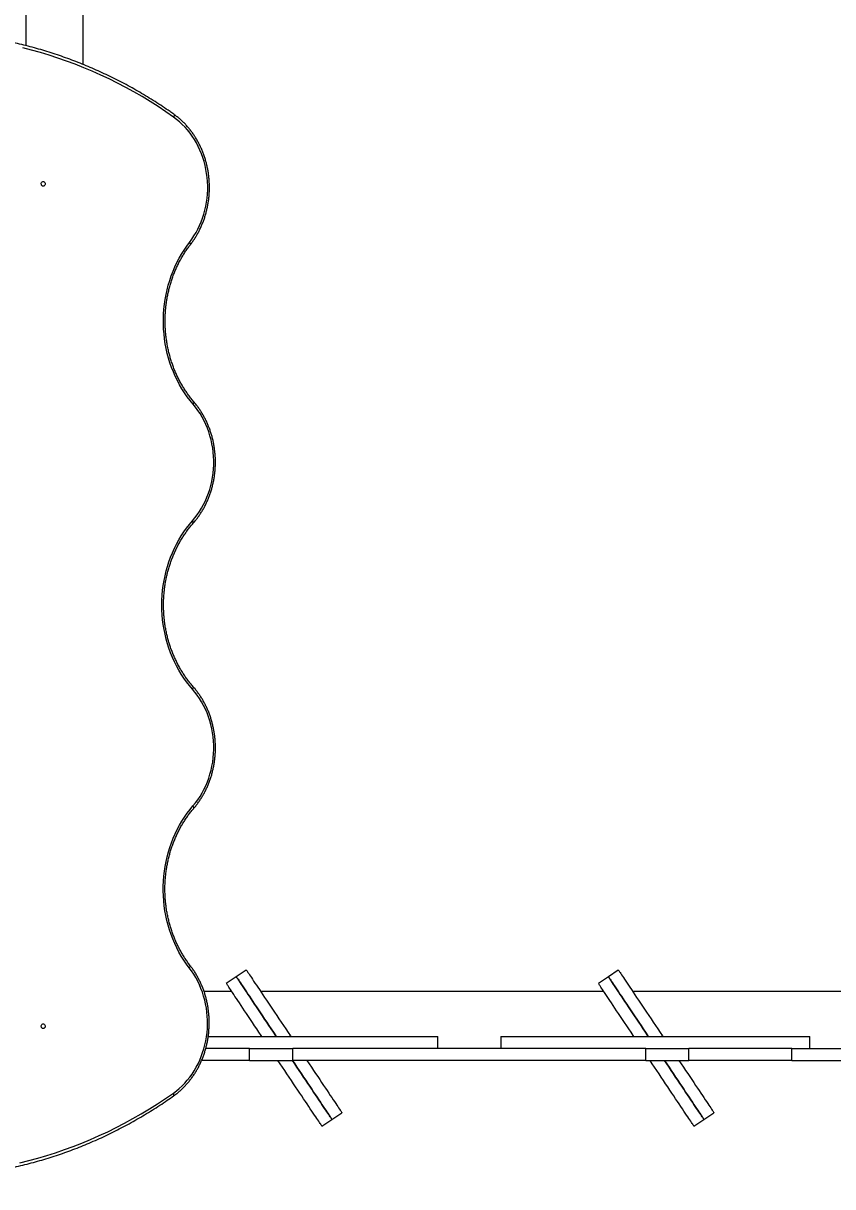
# Model space of a CAD drawing. Header units: millimetres. Extents: x -8939 to 8472, y -10604 to 8071.
# Drawn here: x 952 to 2366, y -668 to 1365 of the extents above; entities that cross this region are included whole.
import ezdxf

# ---------------------------------------------------------------- set-up
doc = ezdxf.new("R2010")
doc.units = ezdxf.units.MM
for name, color, linetype in [('DIKOM_ОБЪЕКТ', 7, 'Continuous'), ('DIKOM_РАЗМЕР_ЗОНА', 7, 'Continuous'), ('DIKOM_РАЗМЕР_ОБЪЕКТА', 7, 'Continuous')]:
    doc.layers.add(name, color=color, linetype=linetype)
doc.styles.add('style1', font='arial.ttf', dxfattribs={"width": 0.8})
doc.dimstyles.new('1-50', dxfattribs={"dimtxt": 300, "dimasz": 200, "dimexe": 100, "dimexo": 0, "dimgap": 100, "dimtad": 1, "dimdec": 0, "dimtxsty": 'style1', "dimcen": 0, "dimclrd": 7, "dimclre": 7, "dimadec": 1, "dimazin": 2, "dimtfac": 1, "dimtdec": 0, "dimtmove": 0, "dimatfit": 3, "dimfxl": 0, "dimlwd": 25, "dimlwe": 18, "dimarcsym": 0})

# ---------------------------------------------------------------- blocks, each defined once
blk = doc.blocks.new('*D10')
at = {"layer": 'Defpoints', "color": 0, "transparency": 16777216}
for p in [(-1552.4, 6070.9), (-5993.5, -5179.1), (3962.9, -5179.1)]:
    blk.add_point(p, dxfattribs=at)
at = {"layer": 'DIKOM_РАЗМЕР_ОБЪЕКТА', "color": 7, "lineweight": 18, "transparency": 16777216}
for p, q in [((-1552.4, 6070.9), (-6093.5, 6070.9)), ((3962.9, -5179.1), (-6093.5, -5179.1))]:
    blk.add_line(p, q, dxfattribs=at)
at = {"layer": 'DIKOM_РАЗМЕР_ОБЪЕКТА', "color": 7, "lineweight": 25, "transparency": 16777216}
blk.add_line((-5993.5, 5870.9), (-5993.5, -4979.1), dxfattribs=at)
at = {"layer": 'DIKOM_РАЗМЕР_ОБЪЕКТА', "color": 7, "transparency": 16777216}
for points in [[(-6026.9, 5870.9), (-5960.2, 5870.9), (-5993.5, 6070.9)], [(-6026.9, -4979.1), (-5960.2, -4979.1), (-5993.5, -5179.1)]]:
    blk.add_solid(points, dxfattribs=at)
at = {"layer": 'DIKOM_РАЗМЕР_ОБЪЕКТА', "color": 0, "transparency": 16777216, "insert": (-6246.7, 1864), "char_height": 300, "attachment_point": 5, "rotation": 90, "style": 'style1'}
blk.add_mtext('11250', dxfattribs=at)
blk = doc.blocks.new('*D11')
at = {"layer": 'Defpoints', "color": 0, "transparency": 16777216}
for p in [(-4909.4, 1993.3), (5472.2, -1149), (5472.2, -8455.4)]:
    blk.add_point(p, dxfattribs=at)
at = {"layer": 'DIKOM_РАЗМЕР_ОБЪЕКТА', "color": 7, "lineweight": 18, "transparency": 16777216}
for p, q in [((-4909.4, 1993.3), (-4909.4, -8555.4)), ((5472.2, -1149), (5472.2, -8555.4))]:
    blk.add_line(p, q, dxfattribs=at)
at = {"layer": 'DIKOM_РАЗМЕР_ОБЪЕКТА', "color": 7, "lineweight": 25, "transparency": 16777216}
blk.add_line((-4709.4, -8455.4), (5272.2, -8455.4), dxfattribs=at)
at = {"layer": 'DIKOM_РАЗМЕР_ОБЪЕКТА', "color": 7, "transparency": 16777216}
for points in [[(-4709.4, -8422), (-4709.4, -8488.7), (-4909.4, -8455.4)], [(5272.2, -8422), (5272.2, -8488.7), (5472.2, -8455.4)]]:
    blk.add_solid(points, dxfattribs=at)
at = {"layer": 'DIKOM_РАЗМЕР_ОБЪЕКТА', "color": 0, "transparency": 16777216, "insert": (1663.1, -8202.2), "char_height": 300, "attachment_point": 5, "style": 'style1'}
blk.add_mtext('10400', dxfattribs=at)
blk = doc.blocks.new('*D13')
at = {"layer": 'Defpoints', "color": 0, "transparency": 16777216}
for p in [(-7909.4, 1799), (8472.2, -1099.5), (-7909.4, -10503.8)]:
    blk.add_point(p, dxfattribs=at)
at = {"layer": 'DIKOM_РАЗМЕР_ЗОНА', "color": 7, "lineweight": 18, "transparency": 16777216}
for p, q in [((-7909.4, 1799), (-7909.4, -10603.8)), ((8472.2, -1099.5), (8472.2, -10603.8))]:
    blk.add_line(p, q, dxfattribs=at)
at = {"layer": 'DIKOM_РАЗМЕР_ЗОНА', "color": 7, "lineweight": 25, "transparency": 16777216}
blk.add_line((8272.2, -10503.8), (-7709.4, -10503.8), dxfattribs=at)
at = {"layer": 'DIKOM_РАЗМЕР_ЗОНА', "color": 7, "transparency": 16777216}
for points in [[(-7709.4, -10470.4), (-7709.4, -10537.1), (-7909.4, -10503.8)], [(8272.2, -10470.4), (8272.2, -10537.1), (8472.2, -10503.8)]]:
    blk.add_solid(points, dxfattribs=at)
at = {"layer": 'DIKOM_РАЗМЕР_ЗОНА', "color": 0, "transparency": 16777216, "insert": (1786.3, -10250.6), "char_height": 300, "attachment_point": 5, "style": 'style1'}
blk.add_mtext('16400', dxfattribs=at)

msp = doc.modelspace()

# ---------------------------------------------------------------- linework, layer by layer
at = {"layer": 'DIKOM_ОБЪЕКТ', "color": 7, "linetype": 'Continuous', "lineweight": 15}
for p, q in [((1055.7, 1440.6), (1055.7, 1293.7)), ((955.7, 1415.2), (955.7, 1326.5)), ((1323.7, -300.6), (1306.2, -312.3)), ((1341.1, -288.9), (1323.7, -300.6)), ((1973.7, -300.6), (1956.2, -312.3)), ((1991.1, -288.9), (1973.7, -300.6)), ((1267.2, -326), (1315.4, -326)), ((1366, -326), (1965.4, -326)), ((2016, -326), (2405.7, -326)), ((1274.6, -405), (1675.7, -405)), ((1418.2, -404), (1416.7, -405)), ((1418.2, -404), (1418.9, -405)), ((1675.7, -426), (1675.7, -405)), ((1785.7, -405), (1785.7, -426)), ((1785.7, -405), (2325.7, -405)), ((2068.2, -404), (2066.7, -405)), ((2068.2, -404), (2068.9, -405)), ((2325.7, -426), (2325.7, -405)), ((1346.9, -426), (1270.4, -426)), ((1346.9, -447), (1346.9, -426)), ((1346.9, -426), (1422.5, -426)), ((1422.5, -447), (1422.5, -426)), ((2038.9, -426), (1422.5, -426)), ((2038.9, -447), (2038.9, -426)), ((2038.9, -426), (2114.5, -426)), ((2114.5, -447), (2114.5, -426)), ((2294.1, -426), (2114.5, -426)), ((2294.1, -447), (2294.1, -426)), ((2294.1, -426), (2405.7, -426)), ((1346.9, -447), (1263, -447)), ((1346.9, -447), (1422.5, -447)), ((2038.9, -447), (1422.5, -447)), ((2038.9, -447), (2114.5, -447)), ((2294.1, -447), (2114.5, -447)), ((2294.1, -447), (2465.7, -447)), ((1490.7, -549.9), (1508.1, -538.2)), ((2140.7, -549.9), (2158.1, -538.2)), ((1473.2, -561.5), (1490.7, -549.9)), ((2123.2, -561.5), (2140.7, -549.9))]:
    msp.add_line(p, q, dxfattribs=at)
at = {"layer": 'DIKOM_ОБЪЕКТ', "color": 7, "linetype": 'Continuous', "lineweight": 15, "flags": 128}
for points in [[(1214.2, 1201.5), (1200.6, 1210.9), (1186.9, 1220), (1173, 1228.8), (1159, 1237.3), (1144.8, 1245.5), (1130.5, 1253.3), (1116.1, 1260.9), (1101.5, 1268.1), (1086.9, 1275), (1072.1, 1281.6), (1057.2, 1287.9), (1042.2, 1293.8), (1027.1, 1299.4), (1011.9, 1304.7), (996.7, 1309.6), (981.4, 1314.2), (965.9, 1318.4), (950.5, 1322.3)], [(1214.7, 1206.4), (1214.9, 1206.2), (1215.2, 1205.7), (1215.3, 1205.1), (1215.2, 1204.3), (1215, 1203.4), (1214.7, 1202.5), (1214.2, 1201.5)], [(1241.9, 982.6), (1245.9, 988.1), (1249.7, 993.8), (1253.3, 999.7), (1256.6, 1005.8), (1259.6, 1012.1), (1262.4, 1018.6), (1264.8, 1025.2), (1267, 1032), (1268.9, 1038.8), (1270.4, 1045.8), (1271.7, 1052.9), (1272.7, 1060), (1273.3, 1067.1), (1273.7, 1074.3), (1273.7, 1081.5), (1273.4, 1088.7), (1272.8, 1095.9), (1271.9, 1103), (1270.7, 1110.1), (1269.2, 1117.1), (1267.4, 1124), (1265.3, 1130.8), (1262.9, 1137.4), (1260.2, 1143.9), (1257.2, 1150.3), (1254, 1156.4), (1250.5, 1162.4), (1246.8, 1168.2), (1242.8, 1173.7), (1238.5, 1179), (1234.1, 1184), (1229.4, 1188.8), (1224.5, 1193.3), (1219.5, 1197.5), (1214.2, 1201.5)], [(986.3, 1081), (985.3, 1081.1), (984.4, 1081.7), (983.6, 1082.5), (983.1, 1083.5), (982.8, 1084.7), (982.9, 1085.8), (983.3, 1087), (983.9, 1087.9), (984.8, 1088.6), (985.8, 1088.9), (986.8, 1088.9), (987.8, 1088.6), (988.7, 1087.9), (989.3, 1087), (989.7, 1085.8), (989.8, 1084.7), (989.5, 1083.5), (989, 1082.5), (988.3, 1081.7), (987.3, 1081.1), (986.3, 1081)], [(1248.1, 700), (1242.9, 706.3), (1238, 712.8), (1233.3, 719.5), (1228.8, 726.5), (1224.6, 733.7), (1220.7, 741), (1217.1, 748.6), (1213.7, 756.3), (1210.6, 764.2), (1207.8, 772.2), (1205.3, 780.4), (1203.1, 788.7), (1201.2, 797), (1199.6, 805.5), (1198.3, 814), (1197.4, 822.6), (1196.7, 831.2), (1196.4, 839.9), (1196.3, 848.5), (1196.6, 857.2), (1197.2, 865.8), (1198.1, 874.4), (1199.4, 882.9), (1200.9, 891.4), (1202.7, 899.8), (1204.9, 908.1), (1207.3, 916.2), (1210, 924.3), (1213.1, 932.2), (1216.4, 940), (1220, 947.6), (1223.8, 955), (1228, 962.2), (1232.4, 969.2), (1237, 976), (1241.9, 982.6)], [(1243.6, 978.9), (1243.8, 979.2), (1243.7, 979.7), (1243.5, 980.3), (1243.1, 981), (1242.6, 981.8), (1241.9, 982.6)], [(1246.9, 495.9), (1251.3, 501.1), (1255.5, 506.6), (1259.4, 512.4), (1263.1, 518.4), (1266.5, 524.5), (1269.6, 530.9), (1272.4, 537.5), (1275, 544.2), (1277.2, 551), (1279.2, 558), (1280.8, 565), (1282.1, 572.2), (1283.1, 579.4), (1283.8, 586.7), (1284.2, 594), (1284.2, 601.3), (1283.9, 608.6), (1283.3, 615.9), (1282.4, 623.2), (1281.2, 630.3), (1279.6, 637.4), (1277.7, 644.4), (1275.6, 651.3), (1273.1, 658), (1270.3, 664.6), (1267.3, 671), (1264, 677.3), (1260.4, 683.3), (1256.5, 689.1), (1252.4, 694.7), (1248.1, 700)], [(1249.6, 703.9), (1249.6, 703.9), (1249.8, 703.5), (1249.8, 703), (1249.6, 702.3), (1249.2, 701.6), (1248.7, 700.8), (1248.1, 700)], [(1246.9, 202), (1241.7, 208.2), (1236.8, 214.6), (1232, 221.2), (1227.5, 228.1), (1223.3, 235.2), (1219.3, 242.4), (1215.6, 249.9), (1212.1, 257.5), (1208.9, 265.3), (1206.1, 273.3), (1203.5, 281.3), (1201.2, 289.5), (1199.2, 297.8), (1197.5, 306.2), (1196.1, 314.7), (1195, 323.2), (1194.2, 331.7), (1193.7, 340.3), (1193.6, 348.9), (1193.7, 357.6), (1194.2, 366.1), (1195, 374.7), (1196.1, 383.2), (1197.5, 391.7), (1199.2, 400.1), (1201.2, 408.4), (1203.5, 416.5), (1206.1, 424.6), (1208.9, 432.6), (1212.1, 440.4), (1215.5, 448), (1219.3, 455.4), (1223.3, 462.7), (1227.5, 469.8), (1232, 476.7), (1236.7, 483.3), (1241.7, 489.7), (1246.9, 495.9)], [(1248.4, 491.9), (1248.4, 491.9), (1248.6, 492.3), (1248.6, 492.8), (1248.4, 493.5), (1248.1, 494.2), (1247.6, 495), (1246.9, 495.9)], [(1248.4, 206), (1248.5, 206), (1248.6, 205.6), (1248.6, 205), (1248.5, 204.4), (1248.1, 203.7), (1247.6, 202.9), (1246.9, 202)], [(1248, -2.2), (1252.3, 3.1), (1256.4, 8.6), (1260.3, 14.5), (1263.9, 20.5), (1267.2, 26.7), (1270.3, 33.1), (1273.1, 39.7), (1275.5, 46.5), (1277.7, 53.3), (1279.6, 60.3), (1281.2, 67.4), (1282.4, 74.6), (1283.3, 81.9), (1283.9, 89.2), (1284.2, 96.5), (1284.2, 103.8), (1283.8, 111.1), (1283.2, 118.4), (1282.2, 125.6), (1280.8, 132.8), (1279.2, 139.9), (1277.3, 146.8), (1275, 153.7), (1272.5, 160.4), (1269.6, 166.9), (1266.5, 173.3), (1263.1, 179.5), (1259.5, 185.5), (1255.5, 191.2), (1251.4, 196.8), (1246.9, 202)], [(1241.6, -285), (1236.7, -278.4), (1232, -271.6), (1227.6, -264.6), (1223.5, -257.4), (1219.6, -249.9), (1216.1, -242.3), (1212.7, -234.6), (1209.7, -226.6), (1207, -218.6), (1204.5, -210.4), (1202.4, -202.1), (1200.6, -193.7), (1199, -185.2), (1197.8, -176.7), (1196.9, -168.1), (1196.3, -159.4), (1196.1, -150.8), (1196.1, -142.1), (1196.5, -133.5), (1197.1, -124.9), (1198.1, -116.3), (1199.4, -107.8), (1201, -99.3), (1202.9, -90.9), (1205.1, -82.6), (1207.6, -74.5), (1210.4, -66.5), (1213.5, -58.6), (1216.9, -50.8), (1220.6, -43.3), (1224.5, -35.9), (1228.7, -28.7), (1233.1, -21.8), (1237.8, -15), (1242.8, -8.5), (1248, -2.2)], [(1249.5, -6.2), (1249.5, -6.2), (1249.7, -5.8), (1249.7, -5.2), (1249.5, -4.6), (1249.1, -3.9), (1248.6, -3.1), (1248, -2.2)], [(1243.3, -281.3), (1243.4, -281.6), (1243.4, -282.1), (1243.2, -282.7), (1242.8, -283.4), (1242.2, -284.2), (1241.6, -285)], [(1213.8, -503.9), (1219, -499.9), (1224.1, -495.7), (1229, -491.2), (1233.6, -486.4), (1238.1, -481.4), (1242.3, -476.1), (1246.3, -470.6), (1250.1, -464.8), (1253.6, -458.9), (1256.8, -452.7), (1259.8, -446.4), (1262.5, -439.9), (1264.9, -433.2), (1267, -426.4), (1268.8, -419.5), (1270.3, -412.5), (1271.6, -405.5), (1272.5, -398.3), (1273.1, -391.2), (1273.3, -384), (1273.3, -376.8), (1273, -369.6), (1272.3, -362.4), (1271.4, -355.3), (1270.1, -348.2), (1268.5, -341.3), (1266.6, -334.4), (1264.5, -327.6), (1262, -321), (1259.3, -314.5), (1256.2, -308.2), (1253, -302.1), (1249.4, -296.2), (1245.6, -290.5), (1241.6, -285)], [(1323.7, -300.6), (1323.7, -300.7), (1323.9, -301), (1324.3, -301.6), (1324.9, -302.4), (1325.7, -303.6), (1326.7, -305.1), (1327.9, -306.9), (1329.3, -308.9), (1330.8, -311.3), (1332.6, -313.9), (1334.5, -316.7), (1336.6, -319.9), (1338.9, -323.3), (1341.3, -326.9), (1343.9, -330.8), (1346.6, -334.8), (1349.5, -339.2), (1352.5, -343.7), (1355.7, -348.4), (1359, -353.3), (1362.4, -358.3), (1365.9, -363.6), (1369.5, -369), (1373.2, -374.5), (1376.9, -380.1), (1380.8, -385.8), (1384.7, -391.7), (1388.7, -397.6), (1392.7, -403.6), (1393.6, -405)], [(1393.6, -405), (1392.7, -403.6), (1388.7, -397.6), (1384.7, -391.7), (1380.8, -385.8), (1376.9, -380.1), (1373.2, -374.5), (1369.5, -369), (1365.9, -363.6), (1362.4, -358.3), (1359, -353.3), (1355.7, -348.4), (1352.5, -343.7), (1349.5, -339.2), (1346.6, -334.8), (1343.9, -330.8), (1341.3, -326.9), (1338.9, -323.3), (1336.6, -319.9), (1334.5, -316.7), (1332.6, -313.9), (1330.8, -311.3), (1329.3, -308.9), (1327.9, -306.9), (1326.7, -305.1), (1325.7, -303.6), (1324.9, -302.4), (1324.3, -301.6), (1323.9, -301), (1323.7, -300.7), (1323.7, -300.6)], [(1341.1, -288.9), (1341.2, -289), (1341.4, -289.3), (1341.8, -289.9), (1342.4, -290.8), (1343.2, -291.9), (1344.1, -293.4), (1345.3, -295.2), (1346.7, -297.2), (1348.3, -299.6), (1350, -302.2), (1351.9, -305.1), (1354, -308.2), (1356.3, -311.6), (1358.7, -315.2), (1361.3, -319.1), (1364.1, -323.2), (1367, -327.5), (1370, -332), (1373.1, -336.7), (1376.4, -341.6), (1379.8, -346.7), (1383.3, -351.9), (1386.9, -357.3), (1390.6, -362.8), (1394.4, -368.4), (1398.2, -374.2), (1402.1, -380), (1406.1, -385.9), (1410.1, -391.9), (1414.2, -397.9), (1418.2, -404)], [(2043.6, -405), (2042.7, -403.6), (2038.7, -397.6), (2034.7, -391.7), (2030.8, -385.8), (2026.9, -380.1), (2023.2, -374.5), (2019.5, -369), (2015.9, -363.6), (2012.4, -358.3), (2009, -353.3), (2005.7, -348.4), (2002.5, -343.7), (1999.5, -339.2), (1996.6, -334.8), (1993.9, -330.8), (1991.3, -326.9), (1988.9, -323.3), (1986.6, -319.9), (1984.5, -316.7), (1982.6, -313.9), (1980.8, -311.3), (1979.3, -308.9), (1977.9, -306.9), (1976.7, -305.1), (1975.7, -303.6), (1974.9, -302.4), (1974.3, -301.6), (1973.9, -301), (1973.7, -300.7), (1973.7, -300.6)], [(1973.7, -300.6), (1973.7, -300.7), (1973.9, -301), (1974.3, -301.6), (1974.9, -302.4), (1975.7, -303.6), (1976.7, -305.1), (1977.9, -306.9), (1979.3, -308.9), (1980.8, -311.3), (1982.6, -313.9), (1984.5, -316.7), (1986.6, -319.9), (1988.9, -323.3), (1991.3, -326.9), (1993.9, -330.8), (1996.6, -334.8), (1999.5, -339.2), (2002.5, -343.7), (2005.7, -348.4), (2009, -353.3), (2012.4, -358.3), (2015.9, -363.6), (2019.5, -369), (2023.2, -374.5), (2026.9, -380.1), (2030.8, -385.8), (2034.7, -391.7), (2038.7, -397.6), (2042.7, -403.6), (2043.6, -405)], [(1991.1, -288.9), (1991.2, -289), (1991.4, -289.3), (1991.8, -289.9), (1992.4, -290.8), (1993.2, -291.9), (1994.1, -293.4), (1995.3, -295.2), (1996.7, -297.2), (1998.3, -299.6), (2000, -302.2), (2001.9, -305.1), (2004, -308.2), (2006.3, -311.6), (2008.7, -315.2), (2011.3, -319.1), (2014.1, -323.2), (2017, -327.5), (2020, -332), (2023.1, -336.7), (2026.4, -341.6), (2029.8, -346.7), (2033.3, -351.9), (2036.9, -357.3), (2040.6, -362.8), (2044.4, -368.4), (2048.2, -374.2), (2052.1, -380), (2056.1, -385.9), (2060.1, -391.9), (2064.2, -397.9), (2068.2, -404)], [(1368.4, -405), (1367.2, -403.4), (1363.3, -397.5), (1359.5, -391.8), (1355.7, -386.2), (1352, -380.6), (1348.4, -375.3), (1344.9, -370), (1341.5, -365), (1338.2, -360.1), (1335.1, -355.4), (1332.1, -350.8), (1329.2, -346.5), (1326.4, -342.4), (1323.8, -338.6), (1321.4, -335), (1319.1, -331.6), (1317, -328.4), (1315.1, -325.6), (1313.4, -323), (1311.8, -320.6), (1310.4, -318.6), (1309.3, -316.8), (1308.3, -315.3), (1307.5, -314.1), (1306.9, -313.2), (1306.5, -312.6), (1306.3, -312.3), (1306.2, -312.3)], [(2018.4, -405), (2017.2, -403.4), (2013.3, -397.5), (2009.5, -391.8), (2005.7, -386.2), (2002, -380.6), (1998.4, -375.3), (1994.9, -370), (1991.5, -365), (1988.2, -360.1), (1985.1, -355.4), (1982.1, -350.8), (1979.2, -346.5), (1976.4, -342.4), (1973.8, -338.6), (1971.4, -335), (1969.1, -331.6), (1967, -328.4), (1965.1, -325.6), (1963.4, -323), (1961.8, -320.6), (1960.4, -318.6), (1959.3, -316.8), (1958.3, -315.3), (1957.5, -314.1), (1956.9, -313.2), (1956.5, -312.6), (1956.3, -312.3), (1956.2, -312.3)], [(986.3, -391), (985.3, -390.9), (984.4, -390.3), (983.6, -389.5), (983.1, -388.5), (982.8, -387.3), (982.9, -386.2), (983.3, -385), (983.9, -384.1), (984.8, -383.4), (985.8, -383.1), (986.8, -383.1), (987.8, -383.4), (988.7, -384.1), (989.3, -385), (989.7, -386.2), (989.8, -387.3), (989.5, -388.5), (989, -389.5), (988.3, -390.3), (987.3, -390.9), (986.3, -391)], [(1473.2, -561.5), (1473.2, -561.5), (1473, -561.2), (1472.6, -560.6), (1472, -559.7), (1471.2, -558.5), (1470.2, -557), (1469, -555.3), (1467.6, -553.2), (1466.1, -550.9), (1464.3, -548.3), (1462.4, -545.4), (1460.3, -542.3), (1458.1, -538.9), (1455.6, -535.3), (1453, -531.4), (1450.3, -527.3), (1447.4, -523), (1444.4, -518.5), (1441.2, -513.8), (1437.9, -508.9), (1434.5, -503.8), (1431, -498.6), (1427.4, -493.2), (1423.7, -487.7), (1420, -482.1), (1416.1, -476.3), (1412.2, -470.5), (1408.3, -464.6), (1404.2, -458.6), (1400.2, -452.6), (1396.5, -447)], [(1421.8, -447), (1425.7, -452.9), (1429.7, -458.8), (1433.6, -464.6), (1437.4, -470.4), (1441.2, -476), (1444.9, -481.5), (1448.5, -486.9), (1452, -492.1), (1455.4, -497.2), (1458.7, -502.1), (1461.8, -506.8), (1464.8, -511.3), (1467.7, -515.6), (1470.5, -519.7), (1473.1, -523.6), (1475.5, -527.2), (1477.8, -530.6), (1479.9, -533.7), (1481.8, -536.6), (1483.5, -539.2), (1485.1, -541.5), (1486.5, -543.6), (1487.7, -545.4), (1488.6, -546.8), (1489.4, -548), (1490, -548.9), (1490.4, -549.5), (1490.6, -549.8), (1490.7, -549.9)], [(1490.7, -549.9), (1490.6, -549.8), (1490.4, -549.5), (1490, -548.9), (1489.4, -548), (1488.6, -546.8), (1487.7, -545.4), (1486.5, -543.6), (1485.1, -541.5), (1483.5, -539.2), (1481.8, -536.6), (1479.9, -533.7), (1477.8, -530.6), (1475.5, -527.2), (1473.1, -523.6), (1470.5, -519.7), (1467.7, -515.6), (1464.8, -511.3), (1461.8, -506.8), (1458.7, -502.1), (1455.4, -497.2), (1452, -492.1), (1448.5, -486.9), (1444.9, -481.5), (1441.2, -476), (1437.4, -470.4), (1433.6, -464.6), (1429.7, -458.8), (1425.7, -452.9), (1421.8, -447)], [(1447.1, -447), (1447.1, -447.1), (1451, -452.9), (1454.9, -458.7), (1458.6, -464.3), (1462.3, -469.8), (1465.9, -475.2), (1469.4, -480.4), (1472.8, -485.5), (1476.1, -490.4), (1479.3, -495.1), (1482.3, -499.6), (1485.2, -503.9), (1487.9, -508), (1490.5, -511.9), (1492.9, -515.5), (1495.2, -518.9), (1497.3, -522), (1499.2, -524.9), (1501, -527.5), (1502.5, -529.9), (1503.9, -531.9), (1505.1, -533.7), (1506.1, -535.2), (1506.9, -536.3), (1507.5, -537.2), (1507.9, -537.8), (1508.1, -538.1), (1508.1, -538.2)], [(2123.2, -561.5), (2123.2, -561.5), (2123, -561.2), (2122.6, -560.6), (2122, -559.7), (2121.2, -558.5), (2120.2, -557), (2119, -555.3), (2117.6, -553.2), (2116.1, -550.9), (2114.3, -548.3), (2112.4, -545.4), (2110.3, -542.3), (2108.1, -538.9), (2105.6, -535.3), (2103, -531.4), (2100.3, -527.3), (2097.4, -523), (2094.4, -518.5), (2091.2, -513.8), (2087.9, -508.9), (2084.5, -503.8), (2081, -498.6), (2077.4, -493.2), (2073.7, -487.7), (2070, -482.1), (2066.1, -476.3), (2062.2, -470.5), (2058.3, -464.6), (2054.2, -458.6), (2050.2, -452.6), (2046.5, -447)], [(2140.7, -549.9), (2140.6, -549.8), (2140.4, -549.5), (2140, -548.9), (2139.4, -548), (2138.6, -546.8), (2137.7, -545.4), (2136.5, -543.6), (2135.1, -541.5), (2133.5, -539.2), (2131.8, -536.6), (2129.9, -533.7), (2127.8, -530.6), (2125.5, -527.2), (2123.1, -523.6), (2120.5, -519.7), (2117.7, -515.6), (2114.8, -511.3), (2111.8, -506.8), (2108.7, -502.1), (2105.4, -497.2), (2102, -492.1), (2098.5, -486.9), (2094.9, -481.5), (2091.2, -476), (2087.4, -470.4), (2083.6, -464.6), (2079.7, -458.8), (2075.7, -452.9), (2071.8, -447)], [(2071.8, -447), (2075.7, -452.9), (2079.7, -458.8), (2083.6, -464.6), (2087.4, -470.4), (2091.2, -476), (2094.9, -481.5), (2098.5, -486.9), (2102, -492.1), (2105.4, -497.2), (2108.7, -502.1), (2111.8, -506.8), (2114.8, -511.3), (2117.7, -515.6), (2120.5, -519.7), (2123.1, -523.6), (2125.5, -527.2), (2127.8, -530.6), (2129.9, -533.7), (2131.8, -536.6), (2133.5, -539.2), (2135.1, -541.5), (2136.5, -543.6), (2137.7, -545.4), (2138.6, -546.8), (2139.4, -548), (2140, -548.9), (2140.4, -549.5), (2140.6, -549.8), (2140.7, -549.9)], [(2097.1, -447), (2097.1, -447.1), (2101, -452.9), (2104.9, -458.7), (2108.6, -464.3), (2112.3, -469.8), (2115.9, -475.2), (2119.4, -480.4), (2122.8, -485.5), (2126.1, -490.4), (2129.3, -495.1), (2132.3, -499.6), (2135.2, -503.9), (2137.9, -508), (2140.5, -511.9), (2142.9, -515.5), (2145.2, -518.9), (2147.3, -522), (2149.2, -524.9), (2151, -527.5), (2152.5, -529.9), (2153.9, -531.9), (2155.1, -533.7), (2156.1, -535.2), (2156.9, -536.3), (2157.5, -537.2), (2157.9, -537.8), (2158.1, -538.1), (2158.1, -538.2)], [(945.4, -625.6), (961.1, -621.7), (976.8, -617.5), (992.4, -613), (1008, -608.1), (1023.4, -602.8), (1038.8, -597.2), (1054, -591.3), (1069.2, -585), (1084.2, -578.3), (1099.1, -571.4), (1113.9, -564.1), (1128.6, -556.4), (1143.2, -548.5), (1157.6, -540.2), (1171.9, -531.6), (1186, -522.7), (1200, -513.4), (1213.8, -503.9)], [(1214.3, -508.8), (1214.4, -508.6), (1214.7, -508.1), (1214.8, -507.5), (1214.8, -506.7), (1214.6, -505.8), (1214.3, -504.9), (1213.8, -503.9)]]:
    msp.add_lwpolyline(points, dxfattribs=at)
at = {"layer": 'DIKOM_ОБЪЕКТ', "color": 7, "linetype": 'Continuous', "lineweight": 15}
for points, knots in [([(1214.7, 1206.4), (1212.4, 1207.9), (1205.9, 1212.6), (1194.9, 1220), (1181.7, 1228.6), (1168.4, 1236.9), (1155, 1244.9), (1141.5, 1252.6), (1127.8, 1260.1), (1114, 1267.2), (1100.1, 1274.1), (1086.1, 1280.7), (1072, 1286.9), (1057.8, 1292.9), (1043.6, 1298.6), (1029.2, 1304), (1014.7, 1309.1), (1000.2, 1313.9), (985.6, 1318.4), (970.9, 1322.5), (956.2, 1326.4), (941.4, 1330), (926.6, 1333.2), (911.7, 1336.1), (896.7, 1338.8), (881.8, 1341.1), (869.7, 1342.7), (862.5, 1343.5), (860.4, 1343.7)], [0, 0, 0, 0, 0.021171, 0.061267, 0.101362, 0.141457, 0.18155, 0.221642, 0.261732, 0.301822, 0.34191, 0.381997, 0.422083, 0.462167, 0.502251, 0.542333, 0.582414, 0.622494, 0.662573, 0.702651, 0.742728, 0.782804, 0.82288, 0.862954, 0.903028, 0.943101, 0.983173, 1, 1, 1, 1]), ([(1243.6, 978.9), (1244.3, 979.8), (1246.4, 982.5), (1249.5, 987), (1253.1, 992.6), (1256.4, 998.3), (1259.5, 1004.2), (1262.4, 1010.3), (1265, 1016.5), (1267.4, 1022.8), (1269.5, 1029.3), (1271.3, 1035.8), (1272.9, 1042.5), (1274.2, 1049.2), (1275.3, 1056), (1276.1, 1062.8), (1276.6, 1069.7), (1276.8, 1076.6), (1276.7, 1083.5), (1276.4, 1090.4), (1275.8, 1097.2), (1274.9, 1104.1), (1273.8, 1110.8), (1272.3, 1117.5), (1270.6, 1124.2), (1268.7, 1130.7), (1266.5, 1137.1), (1264, 1143.4), (1261.3, 1149.6), (1258.3, 1155.6), (1255.1, 1161.4), (1251.7, 1167.1), (1248.1, 1172.6), (1244.2, 1177.8), (1240.1, 1182.9), (1235.8, 1187.8), (1231.4, 1192.4), (1226.7, 1196.8), (1221.9, 1200.9), (1217.9, 1204.1), (1215.4, 1205.8), (1214.7, 1206.4)], [0, 0, 0, 0, 0.014084, 0.04039, 0.066701, 0.093019, 0.119343, 0.145672, 0.172005, 0.198343, 0.224683, 0.251026, 0.277372, 0.30372, 0.33007, 0.356421, 0.382773, 0.409127, 0.43548, 0.461835, 0.48819, 0.514545, 0.5409, 0.567255, 0.593609, 0.619962, 0.646314, 0.672664, 0.699013, 0.725358, 0.7517, 0.778038, 0.804371, 0.830699, 0.85702, 0.883334, 0.90964, 0.935937, 0.962224, 0.9885, 1, 1, 1, 1]), ([(1249.6, 703.9), (1248.8, 704.9), (1246.3, 707.7), (1242.5, 712.7), (1238, 718.7), (1233.8, 725), (1229.8, 731.4), (1226, 738), (1222.5, 744.8), (1219.2, 751.8), (1216.1, 758.9), (1213.3, 766.1), (1210.7, 773.5), (1208.4, 780.9), (1206.3, 788.5), (1204.5, 796.2), (1203, 803.9), (1201.7, 811.7), (1200.7, 819.5), (1199.9, 827.4), (1199.5, 835.4), (1199.3, 843.3), (1199.4, 851.2), (1199.7, 859.2), (1200.3, 867.1), (1201.2, 875), (1202.4, 882.8), (1203.8, 890.5), (1205.5, 898.2), (1207.4, 905.8), (1209.6, 913.4), (1212.1, 920.8), (1214.8, 928.1), (1217.8, 935.2), (1221, 942.2), (1224.4, 949.1), (1228.1, 955.8), (1232, 962.3), (1236.1, 968.6), (1240, 974.2), (1242.6, 977.5), (1243.6, 978.9)], [0, 0, 0, 0, 0.013611, 0.039808, 0.066003, 0.092193, 0.118378, 0.14456, 0.170737, 0.196913, 0.223085, 0.249255, 0.275423, 0.301589, 0.327754, 0.353917, 0.380079, 0.40624, 0.4324, 0.45856, 0.484719, 0.510878, 0.537036, 0.563194, 0.589352, 0.615509, 0.641667, 0.667825, 0.693983, 0.720141, 0.746301, 0.77246, 0.798621, 0.824783, 0.850947, 0.877112, 0.90328, 0.92945, 0.955623, 0.9818, 1, 1, 1, 1]), ([(1248.4, 491.9), (1249.2, 492.8), (1251.4, 495.3), (1254.8, 499.6), (1258.6, 504.9), (1262.3, 510.3), (1265.7, 516), (1268.9, 521.9), (1271.8, 527.9), (1274.6, 534), (1277, 540.3), (1279.2, 546.7), (1281.2, 553.3), (1282.8, 559.9), (1284.3, 566.6), (1285.4, 573.3), (1286.3, 580.2), (1286.9, 587), (1287.2, 593.9), (1287.3, 600.8), (1287, 607.7), (1286.5, 614.6), (1285.7, 621.4), (1284.7, 628.2), (1283.4, 634.9), (1281.8, 641.6), (1279.9, 648.2), (1277.8, 654.6), (1275.4, 661), (1272.8, 667.2), (1269.9, 673.2), (1266.8, 679.1), (1263.5, 684.9), (1259.9, 690.4), (1256.1, 695.8), (1252.7, 700.3), (1250.4, 702.9), (1249.6, 703.9)], [0, 0, 0, 0, 0.015669, 0.044914, 0.074166, 0.103426, 0.132693, 0.161969, 0.191249, 0.220535, 0.249825, 0.279119, 0.308417, 0.337717, 0.367021, 0.396325, 0.425632, 0.45494, 0.48425, 0.513559, 0.542871, 0.572183, 0.601494, 0.630806, 0.660117, 0.689428, 0.718739, 0.748047, 0.777355, 0.806659, 0.835961, 0.86526, 0.894555, 0.923845, 0.953128, 0.982405, 1, 1, 1, 1]), ([(1248.4, 206), (1247.6, 207), (1245.1, 209.8), (1241.2, 214.6), (1236.7, 220.6), (1232.4, 226.8), (1228.4, 233.2), (1224.5, 239.8), (1220.9, 246.5), (1217.5, 253.4), (1214.3, 260.5), (1211.4, 267.6), (1208.8, 275), (1206.4, 282.4), (1204.2, 289.9), (1202.3, 297.6), (1200.7, 305.3), (1199.3, 313.1), (1198.2, 320.9), (1197.4, 328.8), (1196.9, 336.7), (1196.6, 344.6), (1196.6, 352.6), (1196.8, 360.5), (1197.4, 368.4), (1198.2, 376.3), (1199.2, 384.2), (1200.6, 391.9), (1202.2, 399.7), (1204, 407.3), (1206.2, 414.8), (1208.5, 422.3), (1211.2, 429.6), (1214.1, 436.8), (1217.2, 443.9), (1220.6, 450.8), (1224.2, 457.5), (1228, 464.1), (1232, 470.5), (1236.3, 476.7), (1240.8, 482.7), (1244.8, 487.8), (1247.4, 490.8), (1248.4, 491.9)], [0, 0, 0, 0, 0.01296, 0.037907, 0.062852, 0.087792, 0.112728, 0.137659, 0.162588, 0.187512, 0.212436, 0.237356, 0.262274, 0.287191, 0.312105, 0.337019, 0.361932, 0.386843, 0.411753, 0.436663, 0.461573, 0.486482, 0.51139, 0.536299, 0.561206, 0.586115, 0.611022, 0.63593, 0.660838, 0.685747, 0.710656, 0.735566, 0.760476, 0.785388, 0.810301, 0.835216, 0.860132, 0.885051, 0.909973, 0.934898, 0.959826, 0.984758, 1, 1, 1, 1]), ([(1249.5, -6.2), (1250.3, -5.3), (1252.4, -2.8), (1255.8, 1.6), (1259.6, 6.9), (1263.2, 12.5), (1266.5, 18.2), (1269.7, 24.1), (1272.6, 30.1), (1275.2, 36.3), (1277.6, 42.6), (1279.8, 49.1), (1281.6, 55.6), (1283.2, 62.2), (1284.6, 69), (1285.7, 75.7), (1286.5, 82.6), (1287, 89.5), (1287.3, 96.3), (1287.3, 103.2), (1287, 110.1), (1286.4, 117), (1285.5, 123.8), (1284.4, 130.6), (1283, 137.3), (1281.4, 143.9), (1279.5, 150.5), (1277.3, 156.9), (1274.9, 163.2), (1272.2, 169.4), (1269.2, 175.4), (1266.1, 181.3), (1262.7, 187), (1259, 192.5), (1255.2, 197.8), (1251.7, 202.3), (1249.3, 205), (1248.4, 206)], [0, 0, 0, 0, 0.015652, 0.04487, 0.074095, 0.103328, 0.132568, 0.161815, 0.191067, 0.220325, 0.249587, 0.278852, 0.308121, 0.337393, 0.366667, 0.395943, 0.425221, 0.4545, 0.48378, 0.513061, 0.542343, 0.571625, 0.600907, 0.63019, 0.659472, 0.688753, 0.718034, 0.747313, 0.77659, 0.805865, 0.835137, 0.864405, 0.893669, 0.922928, 0.952181, 0.981426, 1, 1, 1, 1]), ([(1243.3, -281.3), (1242.5, -280.3), (1240.2, -277.3), (1236.5, -272.1), (1232.4, -265.8), (1228.4, -259.3), (1224.7, -252.6), (1221.2, -245.8), (1218, -238.8), (1215, -231.7), (1212.2, -224.4), (1209.7, -217), (1207.5, -209.5), (1205.5, -201.9), (1203.8, -194.2), (1202.3, -186.5), (1201.1, -178.7), (1200.2, -170.8), (1199.5, -162.9), (1199.1, -155), (1199, -147), (1199.1, -139.1), (1199.6, -131.2), (1200.3, -123.3), (1201.2, -115.4), (1202.5, -107.6), (1204, -99.9), (1205.7, -92.2), (1207.8, -84.6), (1210, -77.1), (1212.6, -69.7), (1215.4, -62.5), (1218.4, -55.4), (1221.7, -48.4), (1225.2, -41.6), (1228.9, -34.9), (1232.9, -28.5), (1237.1, -22.2), (1241.4, -16.1), (1245.6, -10.8), (1248.4, -7.5), (1249.5, -6.2)], [0, 0, 0, 0, 0.013605, 0.039779, 0.065951, 0.092119, 0.118283, 0.144443, 0.170601, 0.196756, 0.222909, 0.24906, 0.275209, 0.301357, 0.327503, 0.353649, 0.379793, 0.405937, 0.43208, 0.458222, 0.484364, 0.510506, 0.536648, 0.562789, 0.58893, 0.615071, 0.641213, 0.667355, 0.693497, 0.719639, 0.745783, 0.771928, 0.798074, 0.824222, 0.850371, 0.876523, 0.902677, 0.928835, 0.954996, 0.981161, 1, 1, 1, 1]), ([(1214.2, -508.8), (1215.2, -508.1), (1217.8, -506.2), (1222, -502.9), (1226.8, -498.8), (1231.4, -494.4), (1235.8, -489.7), (1240.1, -484.9), (1244.1, -479.8), (1248, -474.5), (1251.6, -469), (1255, -463.3), (1258.2, -457.5), (1261.1, -451.5), (1263.8, -445.3), (1266.3, -439), (1268.5, -432.6), (1270.4, -426), (1272.1, -419.4), (1273.5, -412.7), (1274.6, -405.9), (1275.5, -399.1), (1276, -392.3), (1276.4, -385.4), (1276.4, -378.5), (1276.2, -371.6), (1275.6, -364.7), (1274.8, -357.9), (1273.8, -351.1), (1272.4, -344.4), (1270.8, -337.7), (1269, -331.1), (1266.8, -324.7), (1264.5, -318.4), (1261.8, -312.2), (1258.9, -306.1), (1255.8, -300.2), (1252.5, -294.5), (1248.9, -288.9), (1245.8, -284.6), (1243.9, -282.1), (1243.3, -281.3)], [0, 0, 0, 0, 0.014105, 0.040347, 0.066597, 0.092859, 0.119131, 0.145412, 0.171703, 0.198002, 0.22431, 0.250623, 0.276943, 0.303268, 0.329598, 0.355932, 0.382269, 0.40861, 0.434953, 0.461298, 0.487645, 0.513993, 0.540343, 0.566694, 0.593045, 0.619398, 0.645751, 0.672104, 0.698457, 0.724809, 0.751162, 0.777513, 0.803863, 0.830212, 0.856559, 0.882903, 0.909244, 0.935581, 0.961914, 0.988241, 1, 1, 1, 1]), ([(860.6, -645.8), (860.8, -645.8), (866, -645.3), (876.3, -643.9), (891.3, -641.7), (906.2, -639.2), (921.1, -636.4), (936, -633.3), (950.8, -629.8), (965.6, -626.1), (980.2, -622), (994.9, -617.6), (1009.4, -613), (1023.9, -608), (1038.3, -602.7), (1052.6, -597.1), (1066.8, -591.3), (1081, -585.1), (1095, -578.6), (1108.9, -571.8), (1122.8, -564.8), (1136.5, -557.5), (1150, -549.8), (1163.5, -541.9), (1176.9, -533.7), (1190.1, -525.3), (1202.5, -517), (1210.5, -511.3), (1214.2, -508.8)], [0, 0, 0, 0, 0.00186, 0.041999, 0.08214, 0.12228, 0.162421, 0.202563, 0.242705, 0.282848, 0.322992, 0.363137, 0.403283, 0.443429, 0.483577, 0.523726, 0.563875, 0.604026, 0.644178, 0.684331, 0.724486, 0.764641, 0.804798, 0.844956, 0.885115, 0.925275, 0.965437, 1, 1, 1, 1])]:
    msp.add_open_spline(points, degree=3, knots=knots, dxfattribs=at)

# ---------------------------------------------------------------- dimensions: what is measured, and where the dimension line sits
at = {"layer": 'DIKOM_РАЗМЕР_ЗОНА'}
dim = msp.add_linear_dim(base=(-7909.4, -10503.8), p1=(8472.2, -1099.5), p2=(-7909.4, 1799), text='16400', dimstyle='1-50', dxfattribs=at)
dim.commit()
dim.dimension.update_dxf_attribs({"geometry": '*D13', "text_midpoint": (1786.3, -10503.8), "dimtype": 160})
at = {"layer": 'DIKOM_РАЗМЕР_ОБЪЕКТА'}
dim = msp.add_linear_dim(base=(-5993.5, -5179.1), p1=(-1552.4, 6070.9), p2=(3962.9, -5179.1), angle=270, dimstyle='1-50', dxfattribs=at)
dim.commit()
dim.dimension.update_dxf_attribs({"geometry": '*D10', "text_midpoint": (-5993.5, 1864), "dimtype": 160})
dim = msp.add_linear_dim(base=(5472.2, -8455.4), p1=(-4909.4, 1993.3), p2=(5472.2, -1149), text='10400', dimstyle='1-50', dxfattribs=at)
dim.commit()
dim.dimension.update_dxf_attribs({"geometry": '*D11', "text_midpoint": (1663.1, -8455.4), "dimtype": 160})

doc.saveas('drawing.dxf')
